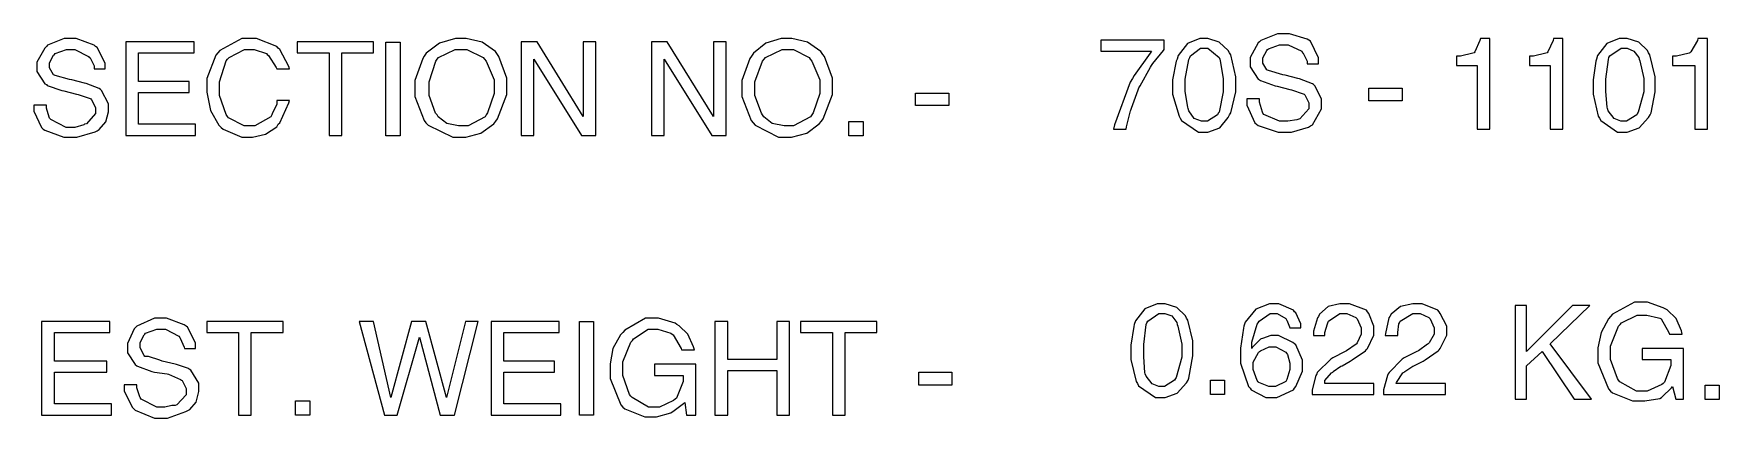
# Model space of a CAD drawing. Extents: x 0 to 8.2, y 0 to 11.7.
# Drawn here: x 1.833 to 3.605, y 4.502 to 4.906 of the extents above; entities that cross this region are included whole.
import ezdxf

# ---------------------------------------------------------------- set-up
doc = ezdxf.new("R2010")
doc.units = 0
doc.layers.get('0').update_dxf_attribs({"linetype": 'CONTINUOUS'})

msp = doc.modelspace()

# ---------------------------------------------------------------- linework, layer by layer
at = {"color": 0}
for points in [[(1.83301, 4.8304), (1.83301, 4.82417), (1.84136, 4.80707), (1.84304, 4.80539), (1.84467, 4.80414), (1.86469, 4.7971), (1.87136, 4.7971), (1.87847, 4.7971), (1.89768, 4.80251), (1.89979, 4.80376), (1.90186, 4.80501), (1.90875, 4.81293), (1.91146, 4.82357), (1.91146, 4.8271), (1.91146, 4.83208), (1.90435, 4.84581), (1.9031, 4.84706), (1.90186, 4.84793), (1.88807, 4.85335), (1.88644, 4.85374), (1.87304, 4.8571), (1.8705, 4.85753), (1.85553, 4.86171), (1.85471, 4.86208), (1.85385, 4.86257), (1.84967, 4.86979), (1.84967, 4.87218), (1.84967, 4.87511), (1.85385, 4.88303), (1.85471, 4.88385), (1.85553, 4.88471), (1.8674, 4.88883), (1.87136, 4.88883), (1.87636, 4.88883), (1.89057, 4.88178), (1.89144, 4.88053), (1.89225, 4.88015), (1.89649, 4.87169), (1.89649, 4.86887), (1.90815, 4.86887), (1.90815, 4.87472), (1.89974, 4.89094), (1.89811, 4.89219), (1.89643, 4.89344), (1.87761, 4.9005), (1.87136, 4.9005), (1.86507, 4.9005), (1.8476, 4.89344), (1.84636, 4.89219), (1.84467, 4.89057), (1.83637, 4.87554), (1.83637, 4.8705), (1.83637, 4.86594), (1.84467, 4.85297), (1.84636, 4.85211), (1.84717, 4.85129), (1.86257, 4.84586), (1.86469, 4.84543), (1.87804, 4.84207), (1.87972, 4.84169), (1.89225, 4.83751), (1.89312, 4.83708), (1.89393, 4.83626), (1.89811, 4.82813), (1.89811, 4.82542), (1.89811, 4.82167), (1.88851, 4.81087), (1.88644, 4.81044), (1.88558, 4.81006), (1.87614, 4.80707), (1.87304, 4.80707), (1.86719, 4.80707), (1.85092, 4.81543), (1.84967, 4.81706), (1.84924, 4.81793), (1.84636, 4.82731), (1.84636, 4.8304), (1.83301, 4.8304)], [(1.92979, 4.79878), (2.00325, 4.79878), (2.00325, 4.81044), (1.94325, 4.81044), (1.94325, 4.84375), (1.99658, 4.84375), (1.99658, 4.85542), (1.94325, 4.85542), (1.94325, 4.88553), (2.00157, 4.88553), (2.00157, 4.89719), (1.92979, 4.89719), (1.92979, 4.79878)], [(2.06, 4.9005), (2.05165, 4.9005), (2.02875, 4.88803), (2.02669, 4.88553), (2.02458, 4.88303), (2.01497, 4.85861), (2.01497, 4.85042), (2.01497, 4.84407), (2.01872, 4.82503), (2.0275, 4.80957), (2.03, 4.80707), (2.03207, 4.80544), (2.05176, 4.7971), (2.05832, 4.7971), (2.06287, 4.7971), (2.07671, 4.80003), (2.08843, 4.80794), (2.09011, 4.81044), (2.09174, 4.81212), (2.10135, 4.8329), (2.10178, 4.83539), (2.08843, 4.83539), (2.08843, 4.83165), (2.08382, 4.82129), (2.08344, 4.82042), (2.08219, 4.81836), (2.06554, 4.80875), (2.06, 4.80875), (2.05414, 4.80875), (2.03792, 4.81711), (2.03668, 4.81874), (2.03543, 4.82086), (2.02832, 4.84056), (2.02832, 4.84706), (2.02832, 4.85504), (2.03543, 4.87722), (2.03668, 4.87885), (2.03831, 4.88053), (2.05458, 4.88883), (2.06, 4.88883), (2.06461, 4.88883), (2.07758, 4.88471), (2.07844, 4.88385), (2.07969, 4.8826), (2.088, 4.87011), (2.08843, 4.86887), (2.10178, 4.86887), (2.10135, 4.87099), (2.09174, 4.88889), (2.09011, 4.89051), (2.08843, 4.89219), (2.06711, 4.9005), (2.06, 4.9005)], [(2.11008, 4.89719), (2.11008, 4.88553), (2.14344, 4.88553), (2.14344, 4.79878), (2.15679, 4.79878), (2.15679, 4.88553), (2.19021, 4.88553), (2.19021, 4.89719), (2.11008, 4.89719)], [(2.20335, 4.89665), (2.21832, 4.89665), (2.21832, 4.79833), (2.20335, 4.79833), (2.20335, 4.89665)], [(2.28207, 4.9005), (2.27647, 4.9005), (2.25971, 4.89572), (2.24571, 4.8851), (2.24365, 4.88217), (2.24197, 4.87967), (2.23367, 4.8565), (2.23367, 4.84874), (2.23367, 4.83957), (2.24365, 4.81461), (2.24533, 4.81207), (2.24783, 4.80957), (2.27349, 4.7971), (2.28207, 4.7971), (2.28728, 4.7971), (2.3029, 4.80106), (2.31662, 4.81087), (2.31874, 4.81375), (2.32042, 4.81625), (2.33051, 4.8419), (2.33051, 4.85042), (2.33051, 4.85878), (2.3221, 4.88178), (2.32042, 4.88385), (2.31831, 4.88678), (2.30436, 4.8966), (2.2876, 4.9005), (2.28207, 4.9005)], [(2.34554, 4.79878), (2.35883, 4.79878), (2.35883, 4.87885), (2.40896, 4.79878), (2.42393, 4.79878), (2.42393, 4.89719), (2.41064, 4.89719), (2.41064, 4.81874), (2.36219, 4.89719), (2.34554, 4.89719), (2.34554, 4.79878)], [(2.48242, 4.79878), (2.49571, 4.79878), (2.49571, 4.87885), (2.54585, 4.79878), (2.56082, 4.79878), (2.56082, 4.89719), (2.54753, 4.89719), (2.54753, 4.81874), (2.49908, 4.89719), (2.48242, 4.89719), (2.48242, 4.79878)], [(2.62429, 4.9005), (2.61888, 4.9005), (2.60275, 4.89572), (2.58968, 4.8851), (2.58763, 4.88217), (2.58594, 4.87967), (2.57747, 4.8565), (2.57747, 4.84874), (2.57747, 4.83957), (2.58712, 4.81461), (2.58925, 4.81207), (2.59131, 4.80957), (2.61604, 4.7971), (2.62429, 4.7971), (2.62967, 4.7971), (2.64578, 4.80106), (2.6589, 4.81087), (2.66103, 4.81375), (2.66308, 4.81625), (2.67269, 4.8419), (2.67269, 4.85042), (2.67269, 4.85878), (2.66433, 4.88178), (2.66271, 4.88385), (2.6606, 4.88678), (2.6466, 4.8966), (2.62983, 4.9005), (2.62429, 4.9005)], [(2.95481, 4.89887), (2.95481, 4.88721), (3.00825, 4.88721), (3.00657, 4.88514), (2.98986, 4.86171), (2.98822, 4.85872), (2.98574, 4.8546), (2.96903, 4.81), (2.96821, 4.80539), (2.98156, 4.80539), (2.98193, 4.80794), (2.98611, 4.8246), (2.98654, 4.82542), (2.98693, 4.82753), (2.99403, 4.84668), (2.9949, 4.84874), (2.99615, 4.85086), (3.007, 4.87056), (3.00825, 4.87218), (3.0095, 4.87429), (3.02067, 4.88803), (3.02154, 4.88883), (3.02154, 4.89887), (2.95481, 4.89887)], [(3.06332, 4.9005), (3.05897, 4.9005), (3.04601, 4.89535), (3.03624, 4.88265), (3.035, 4.87885), (3.03413, 4.87679), (3.03, 4.85704), (3.03, 4.85042), (3.03, 4.84212), (3.03706, 4.81917), (3.03836, 4.81706), (3.03961, 4.81456), (3.05735, 4.80208), (3.06332, 4.80208), (3.06743, 4.80208), (3.07981, 4.80692), (3.08882, 4.81754), (3.09011, 4.82042), (3.09136, 4.82254), (3.09679, 4.84472), (3.09679, 4.85211), (3.09679, 4.86046), (3.09136, 4.88346), (3.09011, 4.88553), (3.08882, 4.88803), (3.07915, 4.89675), (3.06728, 4.9005), (3.06332, 4.9005)], [(3.10846, 4.83708), (3.10846, 4.83046), (3.11675, 4.81212), (3.11843, 4.81044), (3.12007, 4.80919), (3.14133, 4.80208), (3.14844, 4.80208), (3.15511, 4.80208), (3.17307, 4.80751), (3.17518, 4.80875), (3.17725, 4.81), (3.18685, 4.82661), (3.18685, 4.83208), (3.18685, 4.83713), (3.17979, 4.85086), (3.17854, 4.85211), (3.17731, 4.85297), (3.16351, 4.85835), (3.16189, 4.85872), (3.14844, 4.86208), (3.14632, 4.86257), (3.13092, 4.86681), (3.1301, 4.86719), (3.12924, 4.86762), (3.12511, 4.87478), (3.12511, 4.87717), (3.12511, 4.8801), (3.12924, 4.88803), (3.1301, 4.88883), (3.13092, 4.88971), (3.14279, 4.89388), (3.14675, 4.89388), (3.15175, 4.89388), (3.16601, 4.88721), (3.16689, 4.88553), (3.16769, 4.88514), (3.17188, 4.87668), (3.17188, 4.87386), (3.18354, 4.87386), (3.18354, 4.88015), (3.17518, 4.89763), (3.17356, 4.89887), (3.17188, 4.89974), (3.153, 4.90554), (3.14675, 4.90554), (3.14046, 4.90554), (3.12299, 4.89844), (3.12175, 4.89719), (3.12007, 4.89594), (3.11176, 4.88064), (3.11176, 4.87554), (3.11176, 4.87093), (3.12007, 4.85796), (3.12175, 4.8571), (3.12256, 4.85628), (3.13797, 4.85086), (3.14008, 4.85042), (3.15354, 4.84706), (3.15517, 4.84668), (3.16769, 4.8425), (3.16857, 4.84207), (3.16938, 4.84125), (3.17356, 4.83311), (3.17356, 4.8304), (3.17356, 4.82667), (3.16396, 4.81629), (3.16189, 4.81543), (3.16103, 4.81506), (3.15158, 4.81375), (3.14844, 4.81375), (3.14258, 4.81375), (3.12636, 4.82086), (3.12511, 4.8221), (3.12468, 4.82335), (3.12175, 4.83365), (3.12175, 4.83708), (3.10846, 4.83708)], [(3.35053, 4.87218), (3.35053, 4.80539), (3.36388, 4.80539), (3.36388, 4.9005), (3.35385, 4.9005), (3.3534, 4.89844), (3.34799, 4.88639), (3.34717, 4.88553), (3.34586, 4.88514), (3.33301, 4.88217), (3.32878, 4.88217), (3.32878, 4.87218), (3.35053, 4.87218)], [(3.42731, 4.87218), (3.42731, 4.80539), (3.44065, 4.80539), (3.44065, 4.9005), (3.43061, 4.9005), (3.43018, 4.89844), (3.42475, 4.88639), (3.42393, 4.88553), (3.42264, 4.88514), (3.40978, 4.88217), (3.40554, 4.88217), (3.40554, 4.87218), (3.42731, 4.87218)], [(3.50407, 4.9005), (3.49972, 4.9005), (3.48676, 4.89535), (3.477, 4.88265), (3.47575, 4.87885), (3.47532, 4.87679), (3.47239, 4.85704), (3.47239, 4.85042), (3.47239, 4.84212), (3.47781, 4.81917), (3.47906, 4.81706), (3.48031, 4.81456), (3.4981, 4.80208), (3.50407, 4.80208), (3.50819, 4.80208), (3.52072, 4.80692), (3.53071, 4.81754), (3.53239, 4.82042), (3.53321, 4.82254), (3.53749, 4.84472), (3.53749, 4.85211), (3.53749, 4.86046), (3.53196, 4.88346), (3.53071, 4.88553), (3.52946, 4.88803), (3.52051, 4.89675), (3.50814, 4.9005), (3.50407, 4.9005)], [(3.57915, 4.87218), (3.57915, 4.80539), (3.5925, 4.80539), (3.5925, 4.9005), (3.58251, 4.9005), (3.58208, 4.89844), (3.57497, 4.88639), (3.57417, 4.88553), (3.57329, 4.88514), (3.56017, 4.88217), (3.55583, 4.88217), (3.55583, 4.87218), (3.57915, 4.87218)], [(2.28375, 4.80875), (2.27962, 4.80875), (2.26725, 4.81147), (2.25825, 4.81836), (2.257, 4.82042), (2.25532, 4.8221), (2.24864, 4.84082), (2.24864, 4.84706), (2.24864, 4.85504), (2.25569, 4.87679), (2.257, 4.87885), (2.25868, 4.88053), (2.27621, 4.88883), (2.28207, 4.88883), (2.28831, 4.88883), (2.30539, 4.88053), (2.30707, 4.87885), (2.30871, 4.87679), (2.31706, 4.85704), (2.31706, 4.85042), (2.31706, 4.84293), (2.31, 4.82254), (2.30875, 4.82042), (2.30751, 4.81836), (2.28965, 4.80875), (2.28375, 4.80875)], [(2.62592, 4.80875), (2.62181, 4.80875), (2.60949, 4.81147), (2.60053, 4.81836), (2.59928, 4.82042), (2.59804, 4.8221), (2.59093, 4.84082), (2.59093, 4.84706), (2.59093, 4.85504), (2.59924, 4.87679), (2.60092, 4.87885), (2.60215, 4.88053), (2.61996, 4.88883), (2.62592, 4.88883), (2.63178, 4.88883), (2.64811, 4.88053), (2.64936, 4.87885), (2.65099, 4.87679), (2.6594, 4.85704), (2.6594, 4.85042), (2.6594, 4.84293), (2.65229, 4.82254), (2.65104, 4.82042), (2.64979, 4.81836), (2.63189, 4.80875), (2.62592, 4.80875)], [(3.06332, 4.81375), (3.06076, 4.81375), (3.05311, 4.81668), (3.04747, 4.8246), (3.04665, 4.8271), (3.04622, 4.82835), (3.04335, 4.84494), (3.04335, 4.85042), (3.04335, 4.85796), (3.04747, 4.87847), (3.04833, 4.88053), (3.04915, 4.88222), (3.05974, 4.89051), (3.06332, 4.89051), (3.06749, 4.89051), (3.07915, 4.88053), (3.08003, 4.87885), (3.0804, 4.87722), (3.08333, 4.8584), (3.08333, 4.85211), (3.08333, 4.84462), (3.07915, 4.82335), (3.07835, 4.8221), (3.07747, 4.82047), (3.06685, 4.81375), (3.06332, 4.81375)], [(3.50407, 4.81375), (3.50163, 4.81375), (3.49447, 4.81668), (3.48822, 4.8246), (3.48742, 4.8271), (3.48699, 4.82835), (3.48574, 4.84494), (3.48574, 4.85042), (3.48574, 4.85796), (3.48861, 4.87847), (3.48904, 4.88053), (3.48986, 4.88222), (3.50174, 4.89051), (3.50575, 4.89051), (3.50808, 4.89051), (3.51508, 4.88721), (3.52029, 4.88053), (3.52072, 4.87885), (3.52154, 4.87722), (3.52572, 4.8584), (3.52572, 4.85211), (3.52572, 4.84462), (3.51986, 4.82335), (3.51904, 4.8221), (3.51818, 4.82047), (3.5076, 4.81375), (3.50407, 4.81375)], [(2.75999, 4.84332), (2.79497, 4.84332), (2.79497, 4.83003), (2.75999, 4.83003), (2.75999, 4.84332)], [(3.23665, 4.84831), (3.27165, 4.84831), (3.27165, 4.83501), (3.23665, 4.83501), (3.23665, 4.84831)], [(2.69, 4.81332), (2.70503, 4.81332), (2.70503, 4.79833), (2.69, 4.79833), (2.69, 4.81332)], [(3.01824, 4.62185), (3.01389, 4.62185), (3.00092, 4.61669), (2.99115, 4.604), (2.9899, 4.60021), (2.98947, 4.59814), (2.98654, 4.5784), (2.98654, 4.57178), (2.98654, 4.56347), (2.99197, 4.54053), (2.99322, 4.53842), (2.99447, 4.53592), (3.01226, 4.52344), (3.01824, 4.52344), (3.0224, 4.52344), (3.03494, 4.52826), (3.04497, 4.5389), (3.04665, 4.54178), (3.04747, 4.54389), (3.05165, 4.56733), (3.05165, 4.57508), (3.05165, 4.58306), (3.04622, 4.60482), (3.04497, 4.60688), (3.04372, 4.60938), (3.03478, 4.61811), (3.02235, 4.62185), (3.01824, 4.62185)], [(3.01824, 4.5351), (3.01579, 4.5351), (3.00863, 4.53803), (3.00239, 4.54596), (3.00157, 4.54844), (3.00114, 4.54969), (2.99989, 4.56629), (2.99989, 4.57178), (2.99989, 4.57932), (3.00239, 4.60026), (3.00325, 4.60189), (3.00407, 4.60357), (3.01594, 4.61187), (3.01992, 4.61187), (3.02225, 4.61187), (3.02935, 4.60921), (3.03456, 4.60232), (3.035, 4.60021), (3.03581, 4.59858), (3.03999, 4.57975), (3.03999, 4.57346), (3.03999, 4.56597), (3.03413, 4.54471), (3.03331, 4.54346), (3.03244, 4.54183), (3.02175, 4.5351), (3.01824, 4.5351)], [(3.13678, 4.62185), (3.132, 4.62185), (3.11778, 4.61649), (3.10672, 4.60271), (3.10508, 4.59853), (3.10465, 4.59646), (3.10178, 4.57547), (3.10178, 4.56842), (3.10178, 4.55968), (3.11008, 4.5351), (3.11176, 4.53342), (3.11301, 4.53179), (3.12831, 4.52344), (3.13346, 4.52344), (3.13971, 4.52344), (3.15728, 4.53179), (3.15853, 4.53342), (3.15978, 4.5351), (3.16689, 4.55138), (3.16689, 4.55675), (3.16689, 4.56261), (3.15978, 4.57883), (3.15853, 4.58008), (3.15679, 4.58138), (3.14176, 4.58854), (3.13678, 4.58854), (3.1334, 4.58854), (3.12468, 4.58556), (3.12343, 4.58513), (3.12256, 4.58475), (3.11426, 4.57633), (3.11344, 4.57508), (3.11344, 4.58182), (3.11925, 4.60064), (3.12011, 4.60189), (3.12136, 4.60357), (3.13292, 4.61187), (3.13678, 4.61187), (3.14008, 4.61187), (3.14925, 4.60644), (3.15013, 4.60519), (3.1505, 4.60482), (3.15306, 4.59776), (3.15354, 4.5969), (3.16521, 4.5969), (3.16521, 4.60107), (3.15978, 4.61231), (3.15853, 4.61356), (3.15728, 4.61524), (3.14187, 4.62185), (3.13678, 4.62185)], [(3.17686, 4.52675), (3.24197, 4.52675), (3.24197, 4.53842), (3.19021, 4.53842), (3.19021, 4.54135), (3.19726, 4.54932), (3.19857, 4.55013), (3.19894, 4.551), (3.20731, 4.55637), (3.20856, 4.55675), (3.21685, 4.56179), (3.21897, 4.56304), (3.23324, 4.57264), (3.23367, 4.57346), (3.23529, 4.57514), (3.24197, 4.58897), (3.24197, 4.59353), (3.24197, 4.59858), (3.23654, 4.61193), (3.23529, 4.61356), (3.23406, 4.61524), (3.21615, 4.62185), (3.21024, 4.62185), (3.20611, 4.62185), (3.19374, 4.61897), (3.18479, 4.61106), (3.18354, 4.60856), (3.18267, 4.60732), (3.17854, 4.59326), (3.17854, 4.58854), (3.19021, 4.58854), (3.19021, 4.5919), (3.19308, 4.60107), (3.19353, 4.60189), (3.19433, 4.60357), (3.20622, 4.61187), (3.21024, 4.61187), (3.21354, 4.61187), (3.22276, 4.60775), (3.22364, 4.60688), (3.22444, 4.60607), (3.22863, 4.59668), (3.22863, 4.59353), (3.22863, 4.59017), (3.22444, 4.58094), (3.22364, 4.58008), (3.22319, 4.57969), (3.21311, 4.57264), (3.21186, 4.57178), (3.19857, 4.56511), (3.19646, 4.56386), (3.18224, 4.54969), (3.18186, 4.54844), (3.18099, 4.54682), (3.17686, 4.53179), (3.17686, 4.52675)], [(3.25196, 4.52675), (3.31706, 4.52675), (3.31706, 4.53842), (3.26531, 4.53842), (3.26568, 4.53928), (3.2724, 4.54932), (3.27365, 4.55013), (3.27447, 4.551), (3.28288, 4.55637), (3.28375, 4.55675), (3.29372, 4.56179), (3.29579, 4.56304), (3.30957, 4.57264), (3.31044, 4.57346), (3.31168, 4.57514), (3.31874, 4.58897), (3.31874, 4.59353), (3.31874, 4.59858), (3.31168, 4.61193), (3.31044, 4.61356), (3.30914, 4.61524), (3.29258, 4.62185), (3.28711, 4.62185), (3.28271, 4.62185), (3.26969, 4.61897), (3.25988, 4.61106), (3.25863, 4.60856), (3.25776, 4.60732), (3.25401, 4.59065), (3.25364, 4.58854), (3.26699, 4.58854), (3.26699, 4.5919), (3.26824, 4.60107), (3.26867, 4.60189), (3.26947, 4.60357), (3.28267, 4.61187), (3.28711, 4.61187), (3.29042, 4.61187), (3.29953, 4.60775), (3.3004, 4.60688), (3.30122, 4.60607), (3.30539, 4.59668), (3.30539, 4.59353), (3.30539, 4.59017), (3.30003, 4.58094), (3.29878, 4.58008), (3.29833, 4.57969), (3.28874, 4.57264), (3.28711, 4.57178), (3.27365, 4.56511), (3.27154, 4.56386), (3.25782, 4.54969), (3.257, 4.54844), (3.25612, 4.54682), (3.25196, 4.53179), (3.25196, 4.52675)], [(3.39051, 4.52175), (3.40218, 4.52175), (3.40218, 4.55675), (3.41894, 4.57178), (3.45231, 4.52175), (3.47065, 4.52175), (3.42731, 4.58008), (3.46897, 4.62022), (3.45063, 4.62022), (3.40218, 4.57178), (3.40218, 4.62022), (3.39051, 4.62022), (3.39051, 4.52175)], [(3.52408, 4.62354), (3.51574, 4.62354), (3.49278, 4.61106), (3.49072, 4.60856), (3.48861, 4.60607), (3.4809, 4.59185), (3.47738, 4.57557), (3.47738, 4.5701), (3.47738, 4.56011), (3.48861, 4.53261), (3.49072, 4.53011), (3.49278, 4.52849), (3.51372, 4.52013), (3.52072, 4.52013), (3.52658, 4.52013), (3.54249, 4.52263), (3.54417, 4.52344), (3.54497, 4.52431), (3.55458, 4.53386), (3.55583, 4.5351), (3.55919, 4.52175), (3.56749, 4.52175), (3.56749, 4.57508), (3.52408, 4.57508), (3.52408, 4.56342), (3.55414, 4.56342), (3.55414, 4.55718), (3.54747, 4.53971), (3.54585, 4.53842), (3.5446, 4.53717), (3.52919, 4.53011), (3.52408, 4.53011), (3.51779, 4.53011), (3.50032, 4.54015), (3.49908, 4.54178), (3.49783, 4.54346), (3.49072, 4.56347), (3.49072, 4.5701), (3.49072, 4.57764), (3.49903, 4.59858), (3.50071, 4.60021), (3.50233, 4.60189), (3.51861, 4.61019), (3.52408, 4.61019), (3.52865, 4.61019), (3.54124, 4.60732), (3.54249, 4.60688), (3.54372, 4.60607), (3.55208, 4.5919), (3.55251, 4.59022), (3.56581, 4.59022), (3.56538, 4.59358), (3.55979, 4.60667), (3.55003, 4.61561), (3.54753, 4.61686), (3.54585, 4.61774), (3.52951, 4.62354), (3.52408, 4.62354)], [(1.84136, 4.5051), (1.91488, 4.5051), (1.91488, 4.51676), (1.85482, 4.51676), (1.85482, 4.55013), (1.90978, 4.55013), (1.90978, 4.56179), (1.85482, 4.56179), (1.85482, 4.59185), (1.91314, 4.59185), (1.91314, 4.60351), (1.84136, 4.60351), (1.84136, 4.5051)], [(1.92811, 4.53678), (1.92811, 4.53054), (1.93647, 4.51346), (1.93815, 4.51178), (1.93983, 4.51014), (1.95985, 4.50179), (1.96658, 4.50179), (1.97364, 4.50179), (1.99278, 4.50885), (1.9949, 4.5101), (1.99696, 4.51096), (2.00385, 4.51867), (2.00657, 4.52974), (2.00657, 4.53342), (2.00657, 4.53847), (1.99821, 4.55219), (1.99658, 4.55344), (1.99571, 4.55388), (1.98318, 4.55806), (1.98156, 4.55843), (1.96821, 4.56179), (1.96571, 4.56267), (1.95383, 4.56679), (1.94988, 4.56679), (1.949, 4.56765), (1.94488, 4.57579), (1.94488, 4.57844), (1.94488, 4.58143), (1.949, 4.58936), (1.94988, 4.59022), (1.95068, 4.5911), (1.96257, 4.59521), (1.96658, 4.59521), (1.97157, 4.59521), (1.98568, 4.58806), (1.98654, 4.58675), (1.98693, 4.58594), (1.9911, 4.57633), (1.99154, 4.57508), (2.00325, 4.57508), (2.00325, 4.58094), (1.99485, 4.59728), (1.99322, 4.59853), (1.9911, 4.59978), (1.97271, 4.60688), (1.96658, 4.60688), (1.95985, 4.60688), (1.94146, 4.59858), (1.93978, 4.5969), (1.93853, 4.59565), (1.93147, 4.58024), (1.93147, 4.57508), (1.93147, 4.57053), (1.93978, 4.55806), (1.94146, 4.55675), (1.94228, 4.55637), (1.95736, 4.551), (1.9599, 4.55013), (1.97325, 4.54844), (1.97487, 4.54807), (1.98736, 4.54264), (1.98822, 4.54178), (1.98904, 4.54139), (1.99322, 4.53293), (1.99322, 4.53011), (1.99322, 4.52636), (1.98361, 4.51594), (1.98156, 4.51508), (1.97819, 4.51508), (1.97071, 4.51346), (1.96821, 4.51346), (1.96235, 4.51346), (1.94613, 4.52181), (1.94488, 4.52344), (1.94444, 4.52431), (1.94146, 4.53369), (1.94146, 4.53678), (1.92811, 4.53678)], [(2.01497, 4.60351), (2.01497, 4.59185), (2.04833, 4.59185), (2.04833, 4.5051), (2.06168, 4.5051), (2.06168, 4.59185), (2.09511, 4.59185), (2.09511, 4.60351), (2.01497, 4.60351)], [(2.17518, 4.60351), (2.20188, 4.5051), (2.21522, 4.5051), (2.23867, 4.58686), (2.26031, 4.5051), (2.27533, 4.5051), (2.3004, 4.60351), (2.287, 4.60351), (2.26699, 4.52344), (2.24533, 4.60351), (2.23019, 4.60351), (2.20856, 4.52344), (2.19021, 4.60351), (2.17518, 4.60351)], [(2.31375, 4.5051), (2.38721, 4.5051), (2.38721, 4.51676), (2.32721, 4.51676), (2.32721, 4.55013), (2.38053, 4.55013), (2.38053, 4.56179), (2.32721, 4.56179), (2.32721, 4.59185), (2.38553, 4.59185), (2.38553, 4.60351), (2.31375, 4.60351), (2.31375, 4.5051)], [(2.40668, 4.60335), (2.42165, 4.60335), (2.42165, 4.50499), (2.40668, 4.50499), (2.40668, 4.60335)], [(2.48406, 4.60688), (2.47607, 4.60688), (2.45437, 4.5944), (2.45231, 4.59185), (2.44976, 4.58936), (2.44185, 4.57514), (2.43896, 4.55886), (2.43896, 4.55344), (2.43896, 4.54346), (2.45019, 4.51594), (2.45231, 4.51346), (2.45437, 4.51183), (2.47538, 4.50342), (2.48242, 4.50342), (2.48779, 4.50342), (2.50282, 4.50765), (2.50407, 4.50846), (2.50489, 4.5089), (2.51622, 4.51719), (2.51753, 4.51844), (2.51915, 4.5051), (2.52919, 4.5051), (2.52919, 4.55843), (2.48574, 4.55843), (2.48574, 4.54676), (2.51574, 4.54676), (2.51574, 4.54053), (2.50863, 4.523), (2.50738, 4.52175), (2.50569, 4.52051), (2.49072, 4.51346), (2.48574, 4.51346), (2.47944, 4.51346), (2.46197, 4.52349), (2.46072, 4.52512), (2.45947, 4.52681), (2.45231, 4.54682), (2.45231, 4.55344), (2.45231, 4.56099), (2.46072, 4.58182), (2.4624, 4.58344), (2.46365, 4.58518), (2.47894, 4.59521), (2.48406, 4.59521), (2.48904, 4.59521), (2.50282, 4.5911), (2.50407, 4.59022), (2.50532, 4.58936), (2.51361, 4.57514), (2.51406, 4.57346), (2.5275, 4.57346), (2.52664, 4.57682), (2.52078, 4.58996), (2.51156, 4.59896), (2.50906, 4.60021), (2.50738, 4.60146), (2.48986, 4.60688), (2.48406, 4.60688)], [(2.54915, 4.5051), (2.56261, 4.5051), (2.56261, 4.55176), (2.61426, 4.55176), (2.61426, 4.5051), (2.62771, 4.5051), (2.62771, 4.60351), (2.61426, 4.60351), (2.61426, 4.56342), (2.56261, 4.56342), (2.56261, 4.60351), (2.54915, 4.60351), (2.54915, 4.5051)], [(2.63926, 4.60351), (2.63926, 4.59185), (2.67258, 4.59185), (2.67258, 4.5051), (2.68593, 4.5051), (2.68593, 4.59185), (2.7194, 4.59185), (2.7194, 4.60351), (2.63926, 4.60351)], [(3.1351, 4.5351), (3.13135, 4.5351), (3.12093, 4.53928), (3.12011, 4.5401), (3.11925, 4.54135), (3.11513, 4.5529), (3.11513, 4.55675), (3.11513, 4.56054), (3.1205, 4.57096), (3.12175, 4.57178), (3.12256, 4.57264), (3.13194, 4.57676), (3.1351, 4.57676), (3.13883, 4.57676), (3.14925, 4.57135), (3.15013, 4.5701), (3.15093, 4.56885), (3.15354, 4.55979), (3.15354, 4.55675), (3.15354, 4.553), (3.1505, 4.54264), (3.15013, 4.54178), (3.14925, 4.54053), (3.13861, 4.5351), (3.1351, 4.5351)], [(2.76335, 4.55003), (2.79833, 4.55003), (2.79833, 4.53668), (2.76335, 4.53668), (2.76335, 4.55003)], [(3.06999, 4.54167), (3.08501, 4.54167), (3.08501, 4.52669), (3.06999, 4.52669), (3.06999, 4.54167)], [(3.59, 4.53668), (3.60499, 4.53668), (3.60499, 4.52165), (3.59, 4.52165), (3.59, 4.53668)], [(2.10835, 4.52001), (2.12332, 4.52001), (2.12332, 4.50499), (2.10835, 4.50499), (2.10835, 4.52001)]]:
    msp.add_lwpolyline(points, close=True, dxfattribs=at)

doc.saveas('drawing.dxf')
